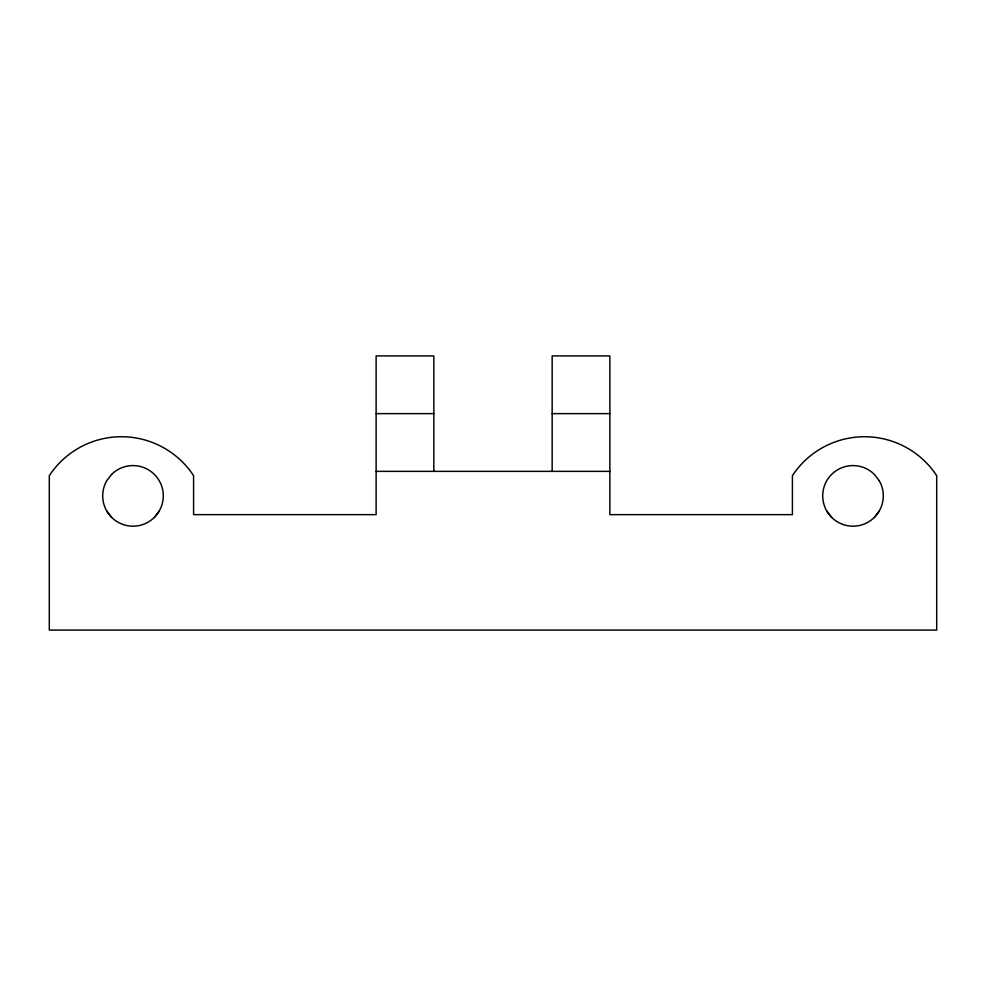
<?xml version="1.0" encoding="UTF-8"?>
<svg xmlns="http://www.w3.org/2000/svg" width="986" height="986" viewBox="0 0 986 986"><rect width="100%" height="100%" fill="white"/><g stroke="black" fill="none" stroke-linecap="round" stroke-linejoin="round"><path stroke-width="1.48" d="M154.42 517.317L159.227 511.031M874.434 517.317L879.253 511.031M376.122 413.639L433.84 413.639M552.16 413.639L609.878 413.639M376.122 471.357L609.878 471.357M826.773 511.031L831.58 517.317M106.747 511.031L111.566 517.317M552.16 471.357L552.16 355.921L609.878 355.921L609.878 514.643L792.411 514.643L792.411 475.683A86.287 86.287 0 0 1 936.7 475.683L936.7 630.079L49.3 630.079L49.3 475.683A86.287 86.287 0 0 1 193.589 475.683L193.589 514.643L376.122 514.643L376.122 355.921L433.84 355.921L433.84 471.357M111.566 474.463L106.747 480.737A30.307 30.307 0 0 0 130.349 526.068A30.307 30.307 0 0 0 161.47 485.519A30.307 30.307 0 0 0 111.566 474.463M879.253 480.737L874.434 474.463A30.307 30.307 0 0 0 824.53 485.519A30.307 30.307 0 0 0 855.651 526.068A30.307 30.307 0 0 0 879.253 480.737"/></g></svg>
